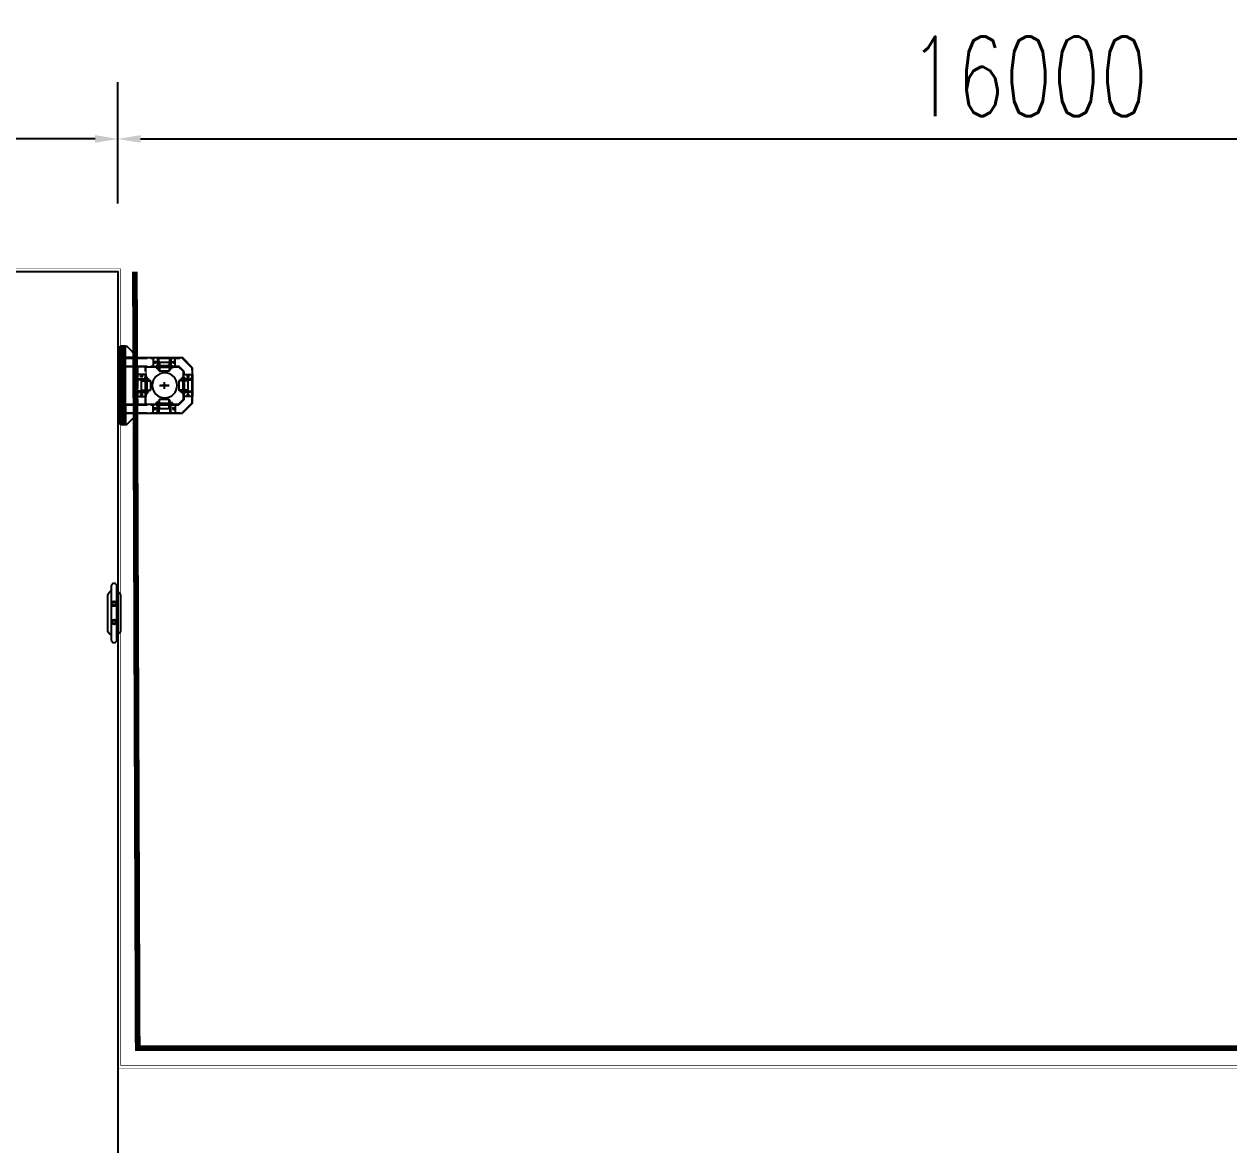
# Model space of a CAD drawing. Header units: millimetres. Extents: x -1003406 to 3312184, y 81337 to 716393.
# Drawn here: x 1481083 to 1491667, y 217926 to 227776 of the extents above; entities that cross this region are included whole.
import ezdxf

# ---------------------------------------------------------------- set-up
doc = ezdxf.new("R2010")
doc.units = ezdxf.units.MM
doc.header["$LTSCALE"] = 10
for name, pattern in [('CENTER2', [28.575, 19.05, -3.175, 3.175, -3.175]), ('DASHED2', [0.375, 0.25, -0.125]), ('DOTE', [2.42, 2, -0.2, 0.02, -0.2])]:
    doc.linetypes.add(name, pattern=pattern)
doc.layers.get('0').update_dxf_attribs({"linetype": 'CONTINUOUS'})
doc.layers.get('Defpoints').update_dxf_attribs({"linetype": 'CONTINUOUS'})
for name, color, linetype in [('DOTE', 1, 'DOTE'), ('W- bollard系船栓', 4, 'CONTINUOUS'), ('W-_ANTICOLLISION防撞措施', 192, 'CONTINUOUS'), ('W-bridge approach引桥', 4, 'CONTINUOUS'), ('W-FLOAT_BOWL浮筒', 253, 'CONTINUOUS'), ('W-MOUNTING固定方式', 5, 'CONTINUOUS'), ('W-STEEL_FRAME钢架', 3, 'CONTINUOUS')]:
    doc.layers.add(name, color=color, linetype=linetype)
doc.styles.add('STANDARD_T3', font='simplex.shx', dxfattribs={"width": 0.7, "bigfont": 'gbcbig.shx'})
doc.dimstyles.new('W&&200', dxfattribs={"dimtxt": 700, "dimasz": 200, "dimexe": 500, "dimexo": 600, "dimgap": 200, "dimtad": 1, "dimdec": 0, "dimzin": 0, "dimdsep": 46, "dimtxsty": 'STANDARD_T3', "dimcen": 0.09, "dimclrd": 1, "dimclre": 1, "dimclrt": 7, "dimazin": 2, "dimtfac": 1, "dimtdec": 0, "dimtix": 1, "dimtmove": 2, "dimatfit": 3, "dimfxl": 100, "dimtolj": 1, "dimtzin": 0, "dimarcsym": 0})
doc.dimstyles.new('W&&5', dxfattribs={"dimtxt": 17.5, "dimasz": 5, "dimexe": 12.5, "dimexo": 15, "dimgap": 5, "dimtad": 1, "dimdec": 0, "dimzin": 0, "dimdsep": 46, "dimtxsty": 'STANDARD_T3', "dimcen": 0.09, "dimclrd": 1, "dimclre": 1, "dimclrt": 7, "dimazin": 2, "dimtfac": 1, "dimtdec": 0, "dimtix": 1, "dimtmove": 2, "dimatfit": 3, "dimfxl": 100, "dimtolj": 1, "dimtzin": 0, "dimarcsym": 0})

# ---------------------------------------------------------------- blocks, each defined once
blk = doc.blocks.new('*D269')
at = {"layer": 'Defpoints', "color": 0, "transparency": 16777216}
for p in [(1469407, 226766), (1469407, 225600), (1481907, 225600)]:
    blk.add_point(p, dxfattribs=at)
at = {"layer": 'W-bridge approach引桥', "color": 1, "lineweight": -2, "transparency": 16777216}
for p, q in [((1469407, 226200), (1469407, 227266)), ((1481907, 226200), (1481907, 227266)), ((1481707, 226766), (1469607, 226766))]:
    blk.add_line(p, q, dxfattribs=at)
at = {"layer": 'W-bridge approach引桥', "color": 1, "transparency": 16777216}
for points in [[(1469607, 226800), (1469607, 226733), (1469407, 226766)], [(1481707, 226800), (1481707, 226733), (1481907, 226766)]]:
    blk.add_solid(points, dxfattribs=at)
at = {"layer": 'W-bridge approach引桥', "color": 7, "transparency": 16777216, "insert": (1475657, 227316), "char_height": 700, "attachment_point": 5, "style": 'STANDARD_T3'}
blk.add_mtext('\\A1;12500', dxfattribs=at)
blk = doc.blocks.new('*D268')
at = {"layer": 'Defpoints', "color": 0, "transparency": 16777216}
for p in [(1481907, 225600), (1500201, 225600), (1497907, 218600)]:
    blk.add_point(p, dxfattribs=at)
at = {"layer": 'W-bridge approach引桥', "color": 1, "lineweight": -2, "transparency": 16777216}
for p, q in [((1499401, 225600), (1500701, 225600)), ((1500201, 218800), (1500201, 225400)), ((1499401, 218600), (1500701, 218600))]:
    blk.add_line(p, q, dxfattribs=at)
at = {"layer": 'W-bridge approach引桥', "color": 1, "transparency": 16777216}
for points in [[(1500168, 225400), (1500235, 225400), (1500201, 225600)], [(1500168, 218800), (1500235, 218800), (1500201, 218600)]]:
    blk.add_solid(points, dxfattribs=at)
at = {"layer": 'W-bridge approach引桥', "color": 7, "transparency": 16777216, "insert": (1499651, 222100), "char_height": 700, "attachment_point": 5, "rotation": 90, "style": 'STANDARD_T3'}
blk.add_mtext('\\A1;7000', dxfattribs=at)
blk = doc.blocks.new('*U190')
blk.add_lwpolyline([(-12, 0), (-12, 2.5), (12, 2.5), (12, 0)], close=True)
blk = doc.blocks.new('*U189')
at = {"color": 8, "linetype": 'Continuous', "lineweight": 15}
for p, q in [((-1, 2), (-2, 1)), ((0, 1), (0, -1)), ((-1, -2), (-2, -1))]:
    blk.add_line(p, q, dxfattribs=at)
at = {"color": 7, "linetype": 'Continuous', "lineweight": 15}
for p, q in [((16, 1), (0, 1)), ((0, 0), (19, 0)), ((16, 1), (16, 0)), ((19, -1), (19, 0)), ((0, -1), (19, -1))]:
    blk.add_line(p, q, dxfattribs=at)
for centre, radius, start, end in [((-3, 0), 2.9, 41.3178, 318.6822), ((-3, 0), 1.45, 41.3178, 318.6822), ((0, 3), 2.82, 221.3178, 270), ((0, -3), 2.82, 90, 138.6822), ((0, 3), 1.37, 221.3178, 270), ((0, -3), 1.37, 90, 138.6822)]:
    blk.add_arc(centre, radius, start, end, dxfattribs=at)
blk = doc.blocks.new('无头销轴_B型_D12X150')
at = {"color": 0}
for p, q in [((-72, 6), (-72, -6)), ((72, 6), (72, -6))]:
    blk.add_line(p, q, dxfattribs=at)
blk.add_lwpolyline([(-75, 4), (-75, -4), (-72, -6), (72, -6), (75, -4), (75, 4), (72, 6), (-72, 6)], close=True, dxfattribs=at)
for centre in [(-70, 0), (70, 0)]:
    blk.add_circle(centre, 1.6, dxfattribs=at)
blk = doc.blocks.new('A$C1EDE4923')
at = {"color": 3, "linetype": 'CENTER2', "ltscale": 0.5}
for p, q in [((-235, 120), (-254, 120)), ((-146, 120), (-127, 120)), ((-284, 80), (-260, 80)), ((-272, 68), (-272, 92)), ((-97, 80), (-121, 80)), ((-109, 68), (-109, 92))]:
    blk.add_line(p, q, dxfattribs=at)
at = {"linetype": 'DASHED2'}
for p, q in [((-240, 126), (-249, 126)), ((-240, 113), (-249, 113)), ((-235, 126), (-145, 126)), ((-235, 113), (-145, 113)), ((-141, 126), (-132, 126)), ((-141, 113), (-132, 113))]:
    blk.add_line(p, q, dxfattribs=at)
at = {"color": 3, "linetype": 'CENTER2'}
blk.add_line((-241, 120), (-140, 120), dxfattribs=at)
for p, q in [((-232, 80), (-232, 160)), ((-148, 80), (-148, 160))]:
    blk.add_line(p, q)
for points in [[(-94, 40), (-94, 120), (-287, 120), (-287, 40)], [(-249, 142), (-240, 142), (-240, 40), (-249, 40)], [(-232, 160), (-148, 160), (-145, 157), (-145, 83), (-148, 80), (-232, 80), (-235, 83), (-235, 157)], [(-132, 142), (-141, 142), (-141, 40), (-132, 40)]]:
    blk.add_lwpolyline(points, close=True)
for centre in [(-272, 80), (-109, 80)]:
    blk.add_circle(centre, 7)
at = {"xscale": -1}
for name, p, rotation in [('无头销轴_B型_D12X150', (-190, 120), 180), ('*U189', (-260, 114), 270), ('*U190', (-249, 120), 90), ('*U190', (-237, 120), 90)]:
    blk.add_blockref(name, p, dxfattribs=dict(at, rotation=rotation))
for name, p, rotation in [('*U190', (-143, 120), 270), ('*U190', (-132, 120), 270), ('*U189', (-121, 114), 90)]:
    blk.add_blockref(name, p, dxfattribs=dict(rotation=rotation))
blk = doc.blocks.new('*D175')
at = {"color": 1, "lineweight": -2, "transparency": 16777216}
for p, q in [((-78, 311), (78, 464)), ((121, 506), (82, 468)), ((-82, 307), (-85, 304))]:
    blk.add_line(p, q, dxfattribs=at)
at = {"color": 1, "transparency": 16777216}
for points in [[(81, 468), (82, 467), (78, 464)], [(-82, 308), (-81, 307), (-78, 311)]]:
    blk.add_solid(points, dxfattribs=at)
at = {"layer": 'Defpoints', "color": 0, "transparency": 16777216}
for p in [(78, 464), (-78, 311)]:
    blk.add_point(p, dxfattribs=at)
at = {"color": 7, "transparency": 16777216, "insert": (93, 499), "char_height": 17.5, "attachment_point": 5, "rotation": 44.4737, "style": 'STANDARD_T3'}
blk.add_mtext('\\A1;∅219', dxfattribs=at)
blk = doc.blocks.new('*D274')
at = {"layer": 'Defpoints', "color": 0, "transparency": 16777216}
for p in [(1497907, 226766), (1481907, 225600), (1497907, 218600)]:
    blk.add_point(p, dxfattribs=at)
at = {"layer": 'W-bridge approach引桥', "color": 1, "lineweight": -2, "transparency": 16777216}
for p, q in [((1481907, 226200), (1481907, 227266)), ((1497907, 225966), (1497907, 227266)), ((1482107, 226766), (1497707, 226766))]:
    blk.add_line(p, q, dxfattribs=at)
at = {"layer": 'W-bridge approach引桥', "color": 1, "transparency": 16777216}
for points in [[(1482107, 226800), (1482107, 226733), (1481907, 226766)], [(1497707, 226800), (1497707, 226733), (1497907, 226766)]]:
    blk.add_solid(points, dxfattribs=at)
at = {"layer": 'W-bridge approach引桥', "color": 7, "transparency": 16777216, "insert": (1489907, 227316), "char_height": 700, "attachment_point": 5, "style": 'STANDARD_T3'}
blk.add_mtext('\\A1;16000', dxfattribs=at)
blk = doc.blocks.new('$matou$00000081')
at = {"elevation": 0}
for points in [[(115.4, -12.5, 1.151757), (115.4, 12.5), (-115.4, 12.5, 1.151757), (-115.4, -12.5), (115.4, -12.5)], [(-96.2, 12.5, -0.182727), (-79.9, 27.6), (80.9, 27.6, -0.182727), (97.2, 12.5)], [(97.2, -12.5, -0.182727), (80.9, -27.6), (-79.9, -27.6, -0.182727), (-96.2, -12.5, -0.127039)]]:
    blk.add_lwpolyline(points, format="xyb", dxfattribs=at)
for centre, radius in [((-39.5, 0, 0), 10.9), ((-39.5, 0, 0), 7.27), ((40.5, 0, 0), 10.9), ((40.5, 0, 0), 7.27)]:
    blk.add_circle(centre, radius)
blk = doc.blocks.new('BZQ-T')
at = {"color": 252, "lineweight": 200, "ltscale": 100}
blk.add_line((-344.6, 6), (344.6, 6), dxfattribs=at)
at = {"layer": 'DOTE', "lineweight": 200, "ltscale": 100}
for p, q in [((-300, -17), (-300, 17)), ((-100, -17), (-100, 17)), ((100, -17), (100, 17)), ((300, -17), (300, 17))]:
    blk.add_line(p, q, dxfattribs=at)
at = {"layer": 'W-MOUNTING固定方式'}
for p, q in [((-154.6, 632.1), (-244.6, 542.1)), ((-244.6, 43), (-244.6, 542.1)), ((-121.4, 552.1), (-164.6, 509)), ((-154.6, 632.1), (154.3, 632.1)), ((-121.4, 552.1), (121.2, 552.1)), ((121.2, 552.1), (164.3, 509)), ((154.3, 632.1), (244.3, 542.1)), ((244.3, 43), (244.3, 542.1)), ((-164.6, 43), (-164.6, 509)), ((164.3, 223.1), (164.3, 509))]:
    blk.add_line(p, q, dxfattribs=at)
at = {"layer": 'W-MOUNTING固定方式', "color": 253, "linetype": 'CENTER2', "true_color": 0xadadad}
for p, q in [((-152.5, 627.1), (-239.6, 540.1)), ((-239.6, 43), (-239.6, 540.1)), ((-123.5, 557.1), (-169.6, 511.1)), ((-152.5, 627.1), (152.2, 627.1)), ((-123.5, 557.1), (123.2, 557.1)), ((123.2, 557.1), (169.3, 511.1)), ((152.2, 627.1), (239.3, 540.1)), ((239.3, 43), (239.3, 540.1)), ((-169.6, 43), (-169.6, 511.1)), ((169.3, 43), (169.3, 511.1)), ((-164.6, 218.1), (164.3, 218.1)), ((164.3, 148.1), (-164.6, 148.1))]:
    blk.add_line(p, q, dxfattribs=at)
at = {"layer": 'W-MOUNTING固定方式', "color": 1}
for p, q in [((-0.1, 341.5), (-0.1, 425.5)), ((-0.1, 341.5), (-0.1, 425.5)), ((29.9, 383.5), (-30.1, 383.5)), ((29.9, 383.5), (-30.1, 383.5))]:
    blk.add_line(p, q, dxfattribs=at)
at = {"layer": 'W-MOUNTING固定方式', "color": 0, "lineweight": 5}
for p, q in [((-164.6, 223.1), (164.3, 223.1)), ((164.3, 43), (164.3, 234)), ((164.3, 143.1), (-164.6, 143.1))]:
    blk.add_line(p, q, dxfattribs=at)
at = {"layer": 'W-MOUNTING固定方式', "lineweight": 25}
blk.add_lwpolyline([(-0.1, 425.3), (-0.1, 350)], dxfattribs=at)
at = {"layer": 'W-MOUNTING固定方式', "color": 1}
for points in [[(-344.6, 43), (-344.6, 53), (-254.6, 143), (-244.6, 143), (-244.6, 43)], [(344.3, 43), (344.3, 53), (254.3, 143), (244.3, 143), (244.3, 43)]]:
    blk.add_lwpolyline(points, close=True, dxfattribs=at)
at = {"layer": 'W-MOUNTING固定方式'}
blk.add_circle((-0.1, 387.6), 109.5, dxfattribs=at)
at = {"layer": 'W-STEEL_FRAME钢架'}
for p, q in [((-164.6, 43), (-244.6, 43)), ((164.3, 43), (244.3, 43))]:
    blk.add_line(p, q, dxfattribs=at)
for points in [[(-344.6, 43), (344.6, 43), (344.6, 0), (-344.6, 0)], [(-308, 6), (-292, 6), (-292, 0), (-308, 0)], [(-108, 6), (-92, 6), (-92, 0), (-108, 0)], [(108, 6), (92, 6), (92, 0), (108, 0)], [(308, 6), (292, 6), (292, 0), (308, 0)]]:
    blk.add_lwpolyline(points, close=True, dxfattribs=at)
at = {"layer": 'W-MOUNTING固定方式', "color": 6, "lineweight": 5, "extrusion": (0, 0, -1), "xscale": -1, "zscale": -1}
for p, rotation in [((190.6, 671.7), 180), ((284.1, 193), 90)]:
    blk.add_blockref('A$C1EDE4923', p, dxfattribs=dict(at, rotation=rotation))
at = {"layer": 'W-MOUNTING固定方式', "color": 6, "lineweight": 5, "extrusion": (0, 0, -1), "zscale": -1, "rotation": 270}
blk.add_blockref('A$C1EDE4923', (-283.9, 193), dxfattribs=at)
at = {"layer": 'W-MOUNTING固定方式', "color": 6, "lineweight": 5, "extrusion": (0, 0, -1), "zscale": -1}
blk.add_blockref('A$C1EDE4923', (190.6, 103.6), dxfattribs=at)
dim = blk.add_diameter_dim_2p(p1=(-78.3, 310.9), p2=(78, 464.4), dimstyle='W&&5')
dim.commit()
dim.dimension.update_dxf_attribs({"geometry": '*D175', "text_midpoint": (93.2, 498.6)})

msp = doc.modelspace()

# ---------------------------------------------------------------- linework, layer by layer
at = {"layer": 'W-_ANTICOLLISION防撞措施', "const_width": 50}
msp.add_lwpolyline([(1482056.5, 225600.6), (1482081.2, 218775.2), (1498031.5, 218775.1), (1498031.5, 216425.1), (1482032.4, 216425.1), (1482130.7, 204825.1), (1498131.5, 204825.1), (1498131.5, 202375.1), (1482131.5, 202375.1), (1482131.5, 190825.1), (1498131.5, 190825.1), (1498131.5, 188375.1), (1482131.5, 188375.1), (1482131.5, 180475.1)], dxfattribs=at)
at = {"layer": 'W-FLOAT_BOWL浮筒', "const_width": 5}
msp.add_lwpolyline([(1481906.5, 190600.1), (1497906.5, 190600.1), (1497906.5, 188600.1), (1481906.5, 188600.1), (1481906.5, 180600.1), (1475906.5, 180600.1), (1475906.5, 207612.3), (1474773.1, 213564.7), (1472793.5, 219551.7), (1469406.5, 224496.1), (1469406.5, 225600.1), (1481906.5, 225600.1), (1481906.5, 218600.1), (1497906.5, 218600.1), (1497906.5, 216600.1), (1481906.5, 216600.1), (1481906.5, 204600.1), (1497906.5, 204600.1), (1497906.5, 202600.1), (1481906.5, 202600.1), (1481906.5, 190600.1)], dxfattribs=at)
at = {"layer": 'W-FLOAT_BOWL浮筒'}
msp.add_lwpolyline([(1481906.5, 190600.1), (1497906.5, 190600.1), (1497906.5, 188600.1), (1481906.5, 188600.1), (1481906.5, 180600.1), (1475906.5, 180600.1), (1475906.5, 207612.3), (1474773.1, 213564.7), (1472793.5, 219551.7), (1469406.5, 224496.1), (1469406.5, 225600.1), (1481906.5, 225600.1), (1481906.5, 204600.1), (1497906.5, 204600.1), (1497906.5, 202600.1), (1481906.5, 202600.1), (1481906.5, 190600.1)], dxfattribs=at)
at = {"layer": 'W-STEEL_FRAME钢架', "const_width": 5}
msp.add_lwpolyline([(1481931.5, 190625.1), (1497931.5, 190625.1), (1497931.5, 188575.1), (1481931.5, 188575.1), (1481931.5, 180575.1), (1475881.5, 180575.1), (1475881.5, 207609.9), (1474748.9, 213558.4), (1472770.9, 219540.5), (1469381.5, 224488.3), (1469381.5, 225625.1), (1481931.5, 225625.1), (1481931.5, 218625.1), (1497931.5, 218625.1), (1497931.5, 216575.1), (1481931.5, 216575.1), (1481931.5, 204625.1), (1497931.5, 204625.1), (1497931.5, 202575.1), (1481931.5, 202575.1)], close=True, dxfattribs=at)

# ---------------------------------------------------------------- block references
at = {"layer": 'W- bollard系船栓', "xscale": 2, "yscale": 2, "rotation": 89.9999999999273}
msp.add_blockref('$matou$00000081', (1481873.5, 222600.1, 0), dxfattribs=at)
at = {"layer": 'W-STEEL_FRAME钢架', "lineweight": 200, "xscale": -1, "rotation": 270.0000000000006}
msp.add_blockref('BZQ-T', (1481931.5, 224600.1), dxfattribs=at)

# ---------------------------------------------------------------- dimensions: what is measured, and where the dimension line sits
at = {"layer": 'W-bridge approach引桥'}
dim = msp.add_linear_dim(base=(1469406.5, 226766.3), p1=(1481906.5, 225600.1), p2=(1469406.5, 225600.1), dimstyle='W&&200', dxfattribs=at)
dim.commit()
dim.dimension.update_dxf_attribs({"geometry": '*D269', "text_midpoint": (1475656.5, 227316.3)})
dim = msp.add_linear_dim(base=(1497906.5, 226766.3), p1=(1481906.5, 225600.1), p2=(1497906.5, 218600.1), dimstyle='W&&200', override={"dimfxl": 800, "dimfxlon": 1}, dxfattribs=at)
dim.commit()
dim.dimension.update_dxf_attribs({"geometry": '*D274', "text_midpoint": (1489906.5, 227316.3)})
dim = msp.add_linear_dim(base=(1500201.5, 225600.1), p1=(1497906.5, 218600.1), p2=(1481906.5, 225600.1), angle=90, dimstyle='W&&200', override={"dimfxl": 800, "dimfxlon": 1}, dxfattribs=at)
dim.commit()
dim.dimension.update_dxf_attribs({"geometry": '*D268', "text_midpoint": (1499651.5, 222100.1)})

doc.saveas('drawing.dxf')
